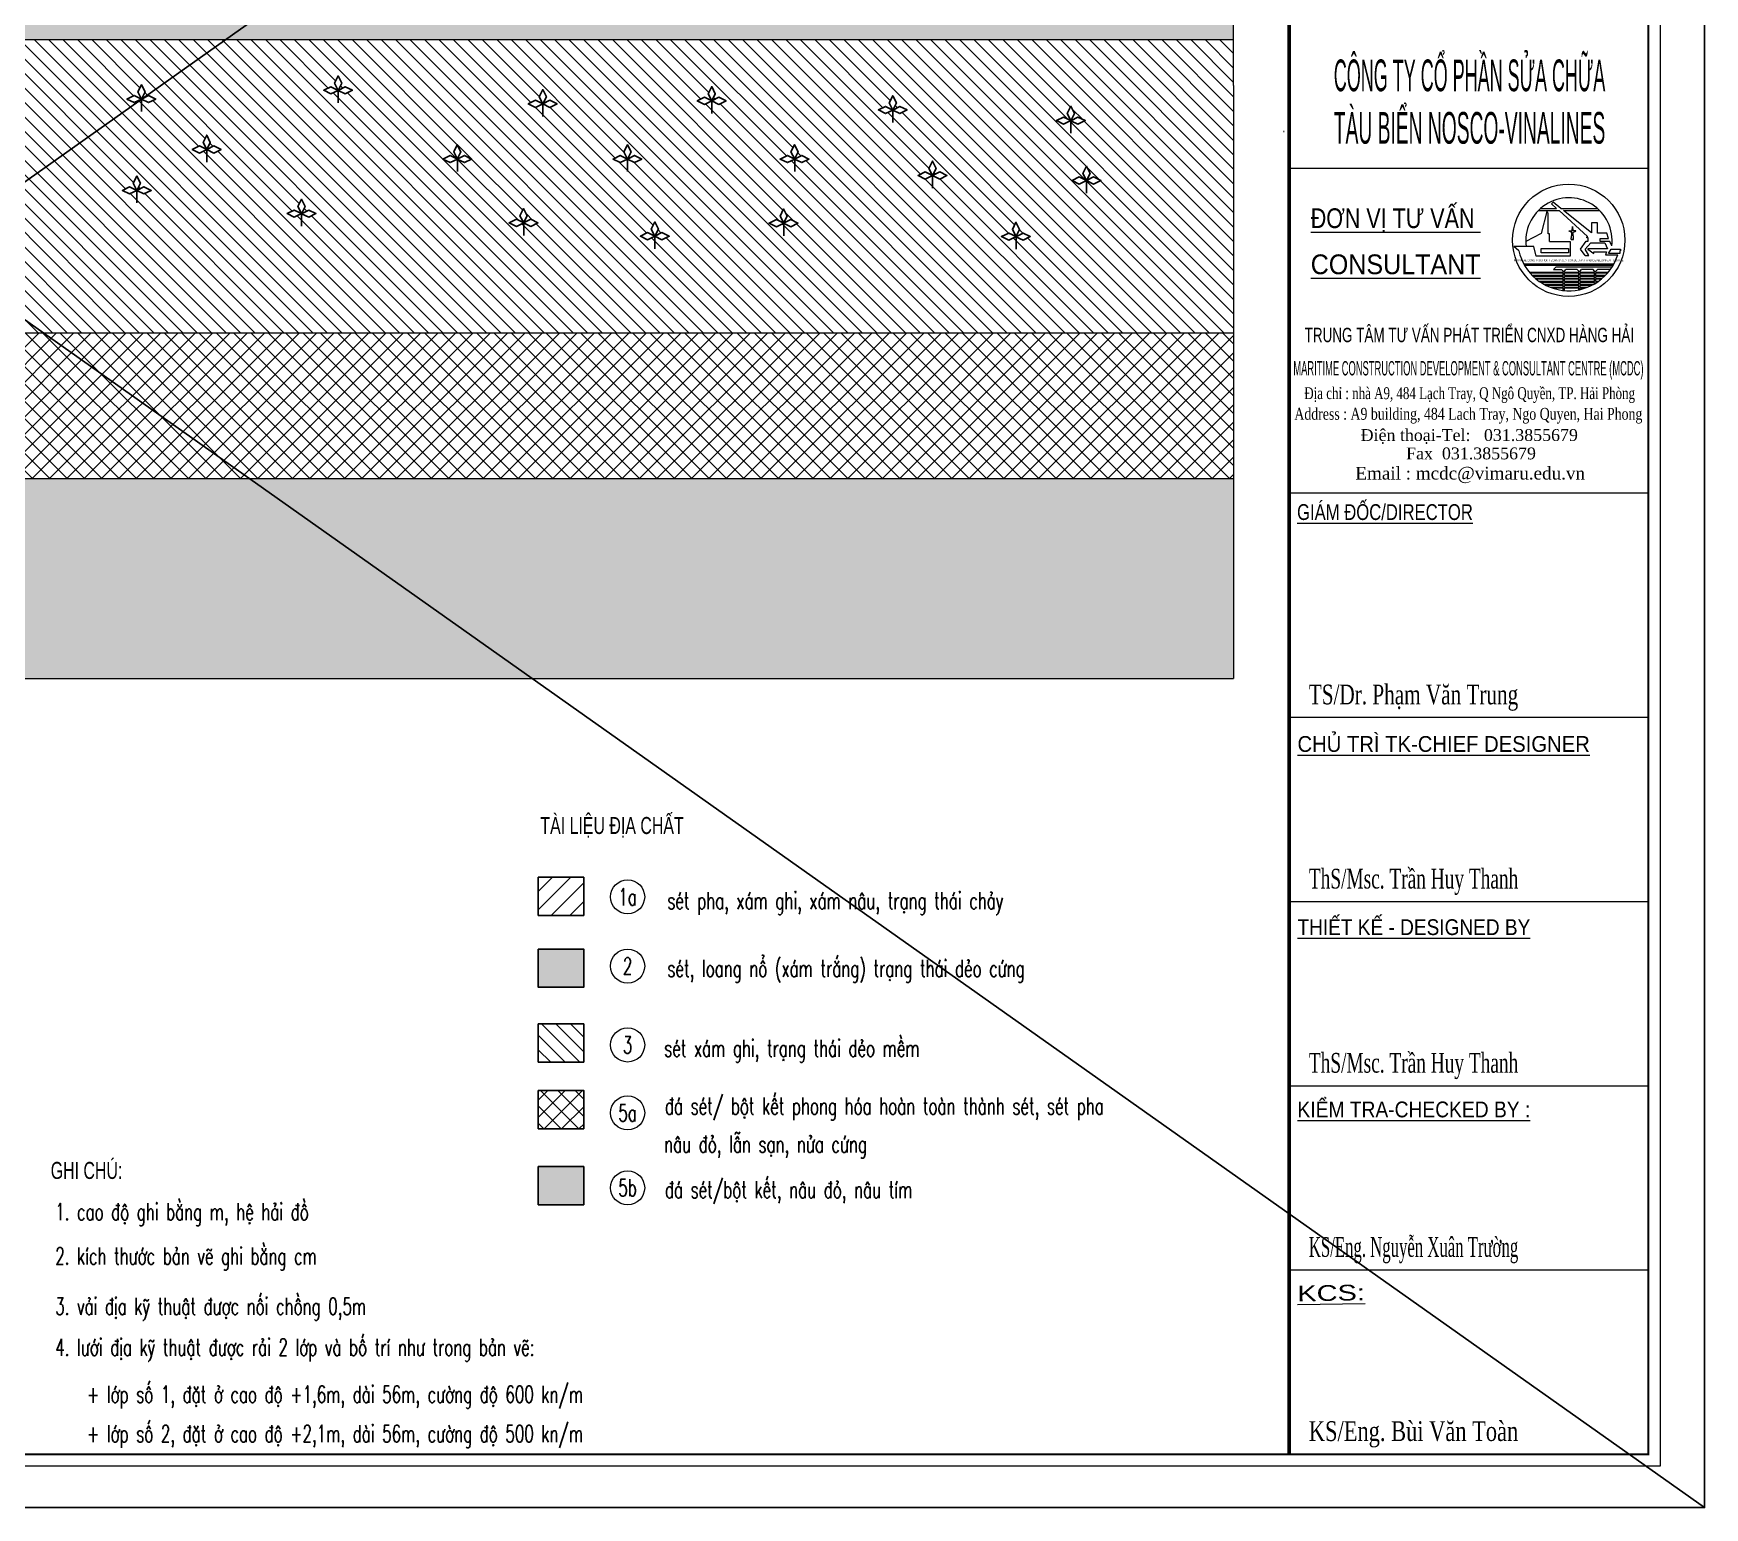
# Model space of a CAD drawing. Header units: millimetres. Extents: x -95488 to 835450, y -398213 to -214134.
# Drawn here: x 107405 to 158485, y -396635 to -351563 of the extents above; entities that cross this region are included whole.
import ezdxf
from ezdxf.enums import TextEntityAlignment as Align

# ---------------------------------------------------------------- set-up
doc = ezdxf.new("R2010")
doc.units = ezdxf.units.MM
doc.header["$MEASUREMENT"] = 0
doc.linetypes.add('HIDDEN', pattern=[0.375, 0.25, -0.125])
doc.layers.add('00 MV', color=3, linetype='Continuous', plot=False)
for name, color, linetype, lineweight in [('01 TEXT', 7, 'Continuous', 13), ('MANH1', 251, 'Continuous', 13), ('TEXT', 2, 'Continuous', 20), ('THAY', 7, 'Continuous', 25), ('THAY1', 9, 'Continuous', 20)]:
    doc.layers.add(name, color=color, linetype=linetype, lineweight=lineweight)
for name, color, linetype in [('Border', 2, 'Continuous'), ('Hatch', 250, 'Continuous'), ('Net vang', 2, 'Continuous')]:
    doc.layers.add(name, color=color, linetype=linetype)
doc.styles.add('GHI_CHU', font='VHARIAL_0.TTF', dxfattribs={"width": 0.8})
doc.styles.add('khung ban ve - kien phat', font='VHBLACK_0.TTF', dxfattribs={"width": 0.6})
doc.styles.add('phuc', font='VNTIME.TTF', dxfattribs={"width": 0.9})
doc.styles.add('TCK', font='VHAVANB_0.TTF', dxfattribs={"width": 0.85, "height": 200})
doc.styles.add('THUONG', font='vnsimli.shx', dxfattribs={"width": 0.55})

msp = doc.modelspace()

# ---------------------------------------------------------------- hatches: boundary and pattern name
at = {"layer": 'Hatch'}
h = msp.add_hatch(dxfattribs=at)
h.set_pattern_fill('ANSI33', color=256, scale=2200, style=0)
h.set_pattern_definition([(45, (145288.66, 58952.3), (-388.9087, 388.9087), []), (45, (145677.57, 58952.3), (-388.9087, 388.9087), [275, -137.5])])
h.paths.add_polyline_path([(124224.3, -380725.7), (124224.3, -379556.7), (122837.9, -379556.7), (122837.9, -380725.7)])
h.paths.add_polyline_path([(144090.8, -351752.7), (144090.8, -349152.6), (135225.5, -349152.6), (135225.5, -349156), (132351.1, -349156), (132351.1, -349152.6), (129287.9, -349152.6), (124560.7, -349152.6), (123661, -348852.6), (98854.7, -348852.6), (99269, -351752.6)])
h.paths.add_polyline_path([(98349.6, -348852.6), (97537.9, -348852.6), (97537.9, -351752.6), (98763.9, -351752.6)])
h.paths.add_polyline_path([(97037.9, -351752.6), (97037.9, -348852.6), (94037.9, -348852.6), (94037.9, -351752.6)])
h.paths.add_polyline_path([(93537.9, -348852.6), (92487.9, -348852.6), (92487.9, -351752.6), (93537.9, -351752.6)])
h.paths.add_polyline_path([(92087.9, -348852.6), (90987.9, -348852.6), (90987.9, -351752.6), (92087.9, -351752.6)])
h.paths.add_polyline_path([(89487.9, -351752.6), (90587.9, -351752.6), (90587.9, -348852.6), (89487.9, -348852.6)])
h.paths.add_polyline_path([(89087.9, -348852.6), (87987.9, -348852.6), (87987.9, -351752.6), (89087.9, -351752.6)])
h.paths.add_polyline_path([(87587.9, -351752.6), (87587.9, -348852.6), (86826.1, -348852.6), (86411.9, -351752.6)])
h.paths.add_polyline_path([(85906.8, -351752.6), (86321.1, -348852.6), (75502, -348852.6), (75502, -351752.6)])
h.paths.add_polyline_path([(75250.2, -351752.6), (75250.2, -348852.6), (57287.9, -348852.6), (57287.9, -351752.6)])
h.paths.add_polyline_path([(63756.9, -350892.6), (64242.3, -350892.6), (64242.3, -350112.6), (63756.9, -350112.6)], flags=24)
h.paths.add_polyline_path([(63894.8, -349696.1), (63860.2, -349701.4), (63825.8, -349708.3), (63791.8, -349716.6), (63758.1, -349726.4), (63725, -349737.6), (63692.3, -349750.3), (63660.2, -349764.4), (63628.8, -349779.9), (63598.1, -349796.8), (63568.2, -349815), (63539, -349834.4), (63510.8, -349855.1), (63483.5, -349877.1), (63457.1, -349900.2), (63431.8, -349924.4), (63407.6, -349949.7), (63384.5, -349976), (63362.6, -350003.4), (63341.8, -350031.6), (63322.4, -350060.7), (63304.2, -350090.7), (63287.4, -350121.4), (63271.9, -350152.8), (63257.8, -350184.9), (63245.1, -350217.5), (63233.8, -350250.7), (63224, -350284.4), (63215.7, -350318.4), (63208.8, -350352.7), (63203.5, -350387.4), (63199.7, -350422.2), (63197.4, -350457.1), (63196.6, -350492.2), (63197.4, -350527.2), (63199.7, -350562.2), (63203.5, -350597), (63208.8, -350631.6), (63215.7, -350666), (63224, -350700), (63233.8, -350733.6), (63245.1, -350766.8), (63257.8, -350799.4), (63271.9, -350831.5), (63287.4, -350862.9), (63304.2, -350893.6), (63322.4, -350923.6), (63341.8, -350952.7), (63362.6, -350981), (63384.5, -351008.3), (63407.6, -351034.6), (63431.8, -351059.9), (63457.1, -351084.2), (63483.5, -351107.3), (63510.8, -351129.2), (63539, -351149.9), (63568.2, -351169.4), (63598.1, -351187.6), (63628.8, -351204.4), (63660.2, -351219.9), (63692.3, -351234), (63725, -351246.7), (63758.1, -351258), (63791.8, -351267.8), (63825.8, -351276.1), (63860.2, -351282.9), (63894.8, -351288.3), (63929.6, -351292.1), (63964.6, -351294.4), (63999.6, -351295.1), (64034.6, -351294.4), (64069.6, -351292.1), (64104.4, -351288.3), (64139, -351282.9), (64173.4, -351276.1), (64207.4, -351267.8), (64241, -351258), (64274.2, -351246.7), (64306.9, -351234), (64338.9, -351219.9), (64370.3, -351204.4), (64401.1, -351187.6), (64431, -351169.4), (64460.1, -351149.9), (64488.4, -351129.2), (64515.7, -351107.3), (64542.1, -351084.2), (64567.4, -351059.9), (64591.6, -351034.6), (64614.7, -351008.3), (64636.6, -350981), (64657.3, -350952.7), (64676.8, -350923.6), (64695, -350893.6), (64711.8, -350862.9), (64727.3, -350831.5), (64741.4, -350799.4), (64754.1, -350766.8), (64765.4, -350733.6), (64775.2, -350700), (64783.5, -350666), (64790.3, -350631.6), (64795.7, -350597), (64799.5, -350562.2), (64801.8, -350527.2), (64802.5, -350492.2), (64801.8, -350457.1), (64799.5, -350422.2), (64795.7, -350387.4), (64790.3, -350352.7), (64783.5, -350318.4), (64775.2, -350284.4), (64765.4, -350250.7), (64754.1, -350217.5), (64741.4, -350184.9), (64727.3, -350152.8), (64711.8, -350121.4), (64695, -350090.7), (64676.8, -350060.7), (64657.3, -350031.6), (64636.6, -350003.4), (64614.7, -349976), (64591.6, -349949.7), (64567.4, -349924.4), (64542.1, -349900.2), (64515.7, -349877.1), (64488.4, -349855.1), (64460.1, -349834.4), (64431, -349815), (64401.1, -349796.8), (64370.3, -349779.9), (64338.9, -349764.4), (64306.9, -349750.3), (64274.2, -349737.6), (64241, -349726.4), (64207.4, -349716.6), (64173.4, -349708.3), (64139, -349701.4), (64104.4, -349696.1), (64069.6, -349692.3), (64034.6, -349690), (63999.6, -349689.2), (63964.6, -349690), (63929.6, -349692.3)], flags=0)
h = msp.add_hatch(dxfattribs=at)
h.set_pattern_fill('ANSI31', color=256, scale=2500, angle=90, style=0)
h.set_pattern_definition([(135, (145288.66, 58952.28), (-220.97087, -220.97087), [])])
h.paths.add_polyline_path([(124224.3, -381846.1), (122837.9, -381846.1), (122837.9, -383015.1), (124224.3, -383015.1)])
h.paths.add_polyline_path([(144090.8, -353152.6), (144090.8, -351752.7), (99269, -351752.6), (100549.6, -360717), (144090.8, -360717)])
h.paths.add_polyline_path([(123412.4, -353718.2), (123192.3, -353828.2), (122973.8, -353721.2), (122752.3, -353828), (122532.4, -353718.2), (122752.3, -353608.2), (122975.1, -353718.8), (122975.8, -353717.5), (122863.9, -353501.3), (122973.9, -353281.3), (123083.9, -353501.3), (122976.9, -353715.2), (122976.9, -353719.7), (123192.4, -353608.2)], flags=16)
h.paths.add_polyline_path([(125121.2, -355404.7), (125341.1, -355294.7), (125563.9, -355405.3), (125564.6, -355404), (125452.7, -355187.7), (125562.7, -354967.7), (125672.7, -355187.7), (125565.7, -355401.7), (125565.7, -355406.2), (125781.2, -355294.7), (126001.2, -355404.7), (125781.1, -355514.7), (125562.6, -355407.7), (125341.1, -355514.5)], flags=16)
h.paths.add_polyline_path([(122387.3, -356919.7), (122497.3, -357139.7), (122390.4, -357353.6), (122390.4, -357358.1), (122605.8, -357246.6), (122825.8, -357356.6), (122605.8, -357466.6), (122387.2, -357359.6), (122165.8, -357466.5), (121945.8, -357356.6), (122165.8, -357246.6), (122388.6, -357357.2), (122389.2, -357355.9), (122277.3, -357139.7)], flags=16)
h.paths.add_polyline_path([(120800.3, -355404.7), (120580.2, -355514.7), (120361.7, -355407.7), (120140.3, -355514.5), (119920.3, -355404.7), (120140.2, -355294.7), (120363, -355405.3), (120363.7, -355404), (120251.8, -355187.7), (120361.8, -354967.7), (120471.8, -355187.7), (120364.8, -355401.7), (120364.8, -355406.2), (120580.3, -355294.7)], flags=16)
h.paths.add_polyline_path([(126399.5, -357326.9), (126509.5, -357546.9), (126402.6, -357760.8), (126402.6, -357765.3), (126618, -357653.8), (126838, -357763.8), (126618, -357873.8), (126399.4, -357766.8), (126178, -357873.7), (125958, -357763.8), (126178, -357653.8), (126400.8, -357764.4), (126401.4, -357763.1), (126289.5, -357546.9)], flags=16)
h.paths.add_polyline_path([(127695.5, -353625.2), (127915.4, -353515.2), (128138.2, -353625.8), (128138.9, -353624.5), (128027, -353408.3), (128137, -353188.3), (128247, -353408.3), (128140.1, -353622.2), (128140.1, -353626.7), (128355.5, -353515.2), (128575.5, -353625.2), (128355.4, -353735.2), (128136.9, -353628.2), (127915.5, -353735.1)], flags=16)
h.paths.add_polyline_path([(130229.1, -355404.7), (130449.1, -355294.7), (130671.9, -355405.3), (130672.5, -355404), (130560.6, -355187.7), (130670.6, -354967.7), (130780.6, -355187.7), (130673.7, -355401.7), (130673.7, -355406.2), (130889.1, -355294.7), (131109.1, -355404.7), (130889.1, -355514.7), (130670.5, -355407.7), (130449.1, -355514.5)], flags=16)
h.paths.add_polyline_path([(129893.4, -357363.9), (130113.4, -357253.9), (130336.2, -357364.5), (130336.9, -357363.2), (130225, -357147), (130335, -356927), (130445, -357147), (130338, -357360.9), (130338, -357365.4), (130553.4, -357253.9), (130773.4, -357363.9), (130553.4, -357473.9), (130334.9, -357367), (130113.4, -357473.8)], flags=16)
h.paths.add_polyline_path([(117157.4, -353302.3), (116937.4, -353412.3), (116718.8, -353305.3), (116497.4, -353412.2), (116277.4, -353302.3), (116497.4, -353192.3), (116720.2, -353302.9), (116720.8, -353301.6), (116608.9, -353085.4), (116718.9, -352865.4), (116828.9, -353085.4), (116722, -353299.3), (116722, -353303.8), (116937.4, -353192.3)], flags=16)
h.paths.add_polyline_path([(116038.4, -357073), (115818.4, -357182.9), (115599.8, -357076), (115378.4, -357182.8), (115158.4, -357073), (115378.4, -356962.9), (115601.2, -357073.5), (115601.8, -357072.2), (115489.9, -356856), (115599.9, -356636), (115709.9, -356856), (115603, -357069.9), (115603, -357074.4), (115818.4, -356963)], flags=16)
h.paths.add_polyline_path([(133230.7, -353904.1), (133450.7, -353794.1), (133673.5, -353904.7), (133674.1, -353903.4), (133562.2, -353687.2), (133672.2, -353467.2), (133782.2, -353687.2), (133675.3, -353901.1), (133675.3, -353905.6), (133890.7, -353794.1), (134110.7, -353904.1), (133890.7, -354014.1), (133672.1, -353907.1), (133450.7, -354014)], flags=16)
h.paths.add_polyline_path([(134445.3, -355905.7), (134665.2, -355795.7), (134888, -355906.3), (134888.7, -355905), (134776.8, -355688.8), (134886.8, -355468.8), (134996.8, -355688.8), (134889.8, -355902.7), (134889.8, -355907.2), (135105.3, -355795.7), (135325.3, -355905.7), (135105.2, -356015.7), (134886.7, -355908.7), (134665.2, -356015.6)], flags=16)
h.paths.add_polyline_path([(113139.2, -355110.8), (112919.2, -355220.7), (112700.7, -355113.8), (112479.2, -355220.6), (112259.2, -355110.8), (112479.2, -355000.7), (112702, -355111.4), (112702.7, -355110), (112590.8, -354893.8), (112700.8, -354673.8), (112810.8, -354893.8), (112703.8, -355107.7), (112703.8, -355112.3), (112919.2, -355000.8)], flags=16)
h.paths.add_polyline_path([(111145.5, -353568.9), (110925.5, -353678.9), (110707, -353571.9), (110485.5, -353678.8), (110265.5, -353568.9), (110485.5, -353458.9), (110708.3, -353569.5), (110709, -353568.2), (110597.1, -353352), (110707.1, -353132), (110817.1, -353352), (110710.1, -353565.9), (110710.1, -353570.4), (110925.5, -353458.9)], flags=16)
h.paths.add_polyline_path([(111004.7, -356361.4), (110784.7, -356471.4), (110566.2, -356364.4), (110344.7, -356471.2), (110124.7, -356361.4), (110344.7, -356251.4), (110567.5, -356362), (110568.2, -356360.7), (110456.3, -356144.4), (110566.3, -355924.4), (110676.3, -356144.4), (110569.3, -356358.4), (110569.3, -356362.9), (110784.7, -356251.4)], flags=16)
h.paths.add_polyline_path([(136994.8, -357775.6), (137214.8, -357665.6), (137437.6, -357776.2), (137438.2, -357774.9), (137326.3, -357558.7), (137436.3, -357338.7), (137546.3, -357558.7), (137439.4, -357772.6), (137439.4, -357777.1), (137654.8, -357665.6), (137874.8, -357775.6), (137654.8, -357885.6), (137436.2, -357778.6), (137214.8, -357885.4)], flags=16)
h.paths.add_polyline_path([(138672.9, -354229.5), (138892.9, -354119.5), (139115.7, -354230.1), (139116.3, -354228.8), (139004.5, -354012.6), (139114.5, -353792.6), (139224.5, -354012.6), (139117.5, -354226.5), (139117.5, -354231), (139332.9, -354119.5), (139552.9, -354229.5), (139332.9, -354339.5), (139114.3, -354232.5), (138892.9, -354339.3)], flags=16)
h.paths.add_polyline_path([(139151.2, -356061.1), (139371.2, -355951.1), (139594, -356061.7), (139594.6, -356060.4), (139482.8, -355844.2), (139592.8, -355624.2), (139702.8, -355844.2), (139595.8, -356058.1), (139595.8, -356062.6), (139811.2, -355951.1), (140031.2, -356061.1), (139811.2, -356171.1), (139592.6, -356064.1), (139371.2, -356171)], flags=16)
h.paths.add_polyline_path([(106046.8, -355574.1), (105826.7, -355684.1), (105608.2, -355577.1), (105386.7, -355684), (105166.8, -355574.1), (105386.7, -355464.1), (105609.5, -355574.7), (105610.2, -355573.4), (105498.3, -355357.2), (105608.3, -355137.2), (105718.3, -355357.2), (105611.3, -355571.1), (105611.3, -355575.6), (105826.8, -355464.1)], flags=16)
h.paths.add_polyline_path([(104161.8, -353039.6), (103941.8, -353149.6), (103723.3, -353042.6), (103501.8, -353149.5), (103281.8, -353039.6), (103501.8, -352929.6), (103724.6, -353040.2), (103725.3, -353038.9), (103613.4, -352822.7), (103723.4, -352602.7), (103833.4, -352822.7), (103726.4, -353036.6), (103726.4, -353041.1), (103941.8, -352929.6)], flags=16)
h.paths.add_polyline_path([(103308.1, -356986.9), (103088.1, -357096.9), (102869.5, -356990), (102648.1, -357096.8), (102428.1, -356986.9), (102648.1, -356876.9), (102870.9, -356987.5), (102871.5, -356986.2), (102759.6, -356770), (102869.6, -356550), (102979.6, -356770), (102872.7, -356983.9), (102872.7, -356988.4), (103088.1, -356876.9)], flags=16)
h.paths.add_polyline_path([(101453.4, -355306.1), (101233.4, -355416.1), (101014.8, -355309.1), (100793.4, -355416), (100573.4, -355306.1), (100793.4, -355196.1), (101016.2, -355306.7), (101016.8, -355305.4), (100904.9, -355089.2), (101014.9, -354869.2), (101124.9, -355089.2), (101018, -355303.1), (101018, -355307.6), (101233.4, -355196.1)], flags=16)
h.paths.add_polyline_path([(98763.9, -351752.6), (97537.9, -351752.6), (97537.9, -360717), (100044.6, -360717)])
h.paths.add_polyline_path([(97037.9, -351752.6), (94037.9, -351752.6), (94037.9, -360717), (97037.9, -360717)])
h.paths.add_polyline_path([(93537.9, -353869.5), (93460.5, -353908.1), (93242, -353801.2), (93020.6, -353908), (92800.6, -353798.2), (93020.5, -353688.1), (93243.4, -353798.8), (93244, -353797.4), (93132.1, -353581.2), (93242.1, -353361.2), (93352.1, -353581.2), (93245.2, -353795.1), (93245.2, -353799.6), (93460.6, -353688.2), (93537.9, -353726.8), (93537.9, -351752.6), (92487.9, -351752.6), (92487.9, -360717), (93537.9, -360717)])
h.paths.add_polyline_path([(92087.9, -351752.6), (90987.9, -351752.6), (90987.9, -360717), (92087.9, -360717)])
h.paths.add_polyline_path([(91452.1, -355149.2), (91230.6, -355256), (91010.6, -355146.2), (91230.6, -355036.1), (91453.4, -355146.8), (91454.1, -355145.4), (91342.2, -354929.2), (91452.2, -354709.2), (91562.2, -354929.2), (91455.2, -355143.1), (91455.2, -355147.7), (91670.6, -355036.2), (91890.6, -355146.2), (91670.6, -355256.1)], flags=16)
h.paths.add_polyline_path([(90587.9, -351752.6), (89487.9, -351752.6), (89487.9, -352827.3), (89693.3, -352929.3), (89694, -352928), (89582.1, -352711.8), (89692.1, -352491.8), (89802.1, -352711.8), (89695.2, -352925.7), (89695.2, -352930.2), (89910.6, -352818.7), (90130.6, -352928.7), (89910.5, -353038.7), (89692, -352931.8), (89487.9, -353030.2), (89487.9, -360717), (90587.9, -360717)])
h.paths.add_polyline_path([(89087.9, -351752.6), (87987.9, -351752.6), (87987.9, -360717), (89087.9, -360717)])
h.paths.add_polyline_path([(87587.9, -351752.6), (86411.9, -351752.6), (85131.2, -360717), (87587.9, -360717)])
h.paths.add_polyline_path([(87090.8, -355974.9), (86869.4, -356081.7), (86649.4, -355971.9), (86869.4, -355861.8), (87092.2, -355972.5), (87092.8, -355971.1), (86980.9, -355754.9), (87090.9, -355534.9), (87200.9, -355754.9), (87094, -355968.8), (87094, -355973.4), (87309.4, -355861.9), (87529.4, -355971.9), (87309.4, -356081.8)], flags=16)
h.paths.add_polyline_path([(85725.6, -353021), (85658.2, -352988.1), (85436.8, -353094.9), (85216.8, -352985.1), (85436.7, -352875), (85659.6, -352985.7), (85660.2, -352984.3), (85548.3, -352768.1), (85658.3, -352548.1), (85763.2, -352757.8), (85906.8, -351752.6), (75502, -351752.6), (75502, -360717), (84626.2, -360717)])
h.paths.add_polyline_path([(78878.4, -356168.7), (78658.3, -356278.7), (78439.8, -356171.7), (78218.3, -356278.6), (77998.4, -356168.7), (78218.3, -356058.7), (78441.1, -356169.3), (78441.8, -356168), (78329.9, -355951.8), (78439.9, -355731.8), (78549.9, -355951.8), (78442.9, -356165.7), (78442.9, -356170.2), (78658.4, -356058.7)], flags=16)
h.paths.add_polyline_path([(82202.8, -354506.4), (81981.4, -354613.2), (81761.4, -354503.3), (81981.4, -354393.3), (82204.2, -354503.9), (82204.8, -354502.6), (82092.9, -354286.4), (82202.9, -354066.4), (82312.9, -354286.4), (82206, -354500.3), (82206, -354504.8), (82421.4, -354393.3), (82641.4, -354503.3), (82421.4, -354613.3)], flags=16)
h.paths.add_polyline_path([(77224.3, -352529.1), (77002.9, -352635.9), (76782.9, -352526), (77002.8, -352416), (77225.7, -352526.6), (77226.3, -352525.3), (77114.4, -352309.1), (77224.4, -352089.1), (77334.4, -352309.1), (77227.5, -352523), (77227.5, -352527.5), (77442.9, -352416), (77662.9, -352526), (77442.8, -352636)], flags=16)
h.paths.add_polyline_path([(70995, -356232.4), (70773.5, -356339.3), (70553.5, -356229.4), (70773.5, -356119.4), (70996.3, -356230), (70997, -356228.7), (70885.1, -356012.5), (70995.1, -355792.5), (71105.1, -356012.5), (70998.1, -356226.4), (70998.1, -356230.9), (71213.5, -356119.4), (71433.5, -356229.4), (71213.5, -356339.4)], flags=16)
h.paths.add_polyline_path([(65920.3, -354745), (65698.9, -354851.8), (65478.9, -354742), (65698.9, -354632), (65921.7, -354742.6), (65922.3, -354741.3), (65810.4, -354525.1), (65920.4, -354305.1), (66030.4, -354525.1), (65923.5, -354739), (65923.5, -354743.5), (66138.9, -354632), (66358.9, -354742), (66138.9, -354852)], flags=16)
h.paths.add_polyline_path([(68959, -352771.9), (68737.6, -352878.7), (68517.6, -352768.9), (68737.6, -352658.9), (68960.4, -352769.5), (68961, -352768.2), (68849.1, -352552), (68959.1, -352332), (69069.1, -352552), (68962.2, -352765.9), (68962.2, -352770.4), (69177.6, -352658.9), (69397.6, -352768.9), (69177.6, -352878.9)], flags=16)
h.paths.add_polyline_path([(73926.5, -354408.1), (74146.5, -354298.1), (74369.3, -354408.7), (74369.9, -354407.4), (74258, -354191.2), (74368, -353971.2), (74478, -354191.2), (74371.1, -354405.1), (74371.1, -354409.6), (74586.5, -354298.1), (74806.5, -354408.1), (74586.5, -354518.1), (74367.9, -354411.1), (74146.5, -354517.9)], flags=16)
h.paths.add_polyline_path([(62721.9, -356097.6), (62501.9, -356207.5), (62283.3, -356100.6), (62061.9, -356207.4), (61841.9, -356097.6), (62061.9, -355987.5), (62284.7, -356098.2), (62285.4, -356096.8), (62173.5, -355880.6), (62283.5, -355660.6), (62393.5, -355880.6), (62286.5, -356094.6), (62286.5, -356099.1), (62501.9, -355987.6)], flags=16)
h.paths.add_polyline_path([(61227.2, -352992.2), (61007.2, -353102.1), (60788.6, -352995.2), (60567.2, -353102), (60347.2, -352992.2), (60567.2, -352882.1), (60790, -352992.7), (60790.6, -352991.4), (60678.7, -352775.2), (60788.7, -352555.2), (60898.7, -352775.2), (60791.8, -352989.1), (60791.8, -352993.6), (61007.2, -352882.2)], flags=16)
h.paths.add_polyline_path([(99563.6, -353190.6), (99888, -354034.2), (100616.1, -353754.2), (100291.6, -352910.6)], flags=24)
h.paths.add_polyline_path([(85278.4, -355178.4), (85419.2, -354285.6), (84648.7, -354164.2), (84507.9, -355056.9)], flags=24)
h.paths.add_polyline_path([(63756.9, -355092.6), (64242.3, -355092.6), (64242.3, -354312.6), (63756.9, -354312.6)], flags=24)
h.paths.add_polyline_path([(75250.2, -351752.6), (57287.9, -351752.6), (57287.9, -360717), (75250.2, -360717)])
h.paths.add_polyline_path([(63685.1, -353953.4), (63723.9, -353938), (63763.4, -353924.7), (63803.5, -353913.5), (63844.2, -353904.4), (63885.3, -353897.4), (63926.7, -353892.5), (63968.3, -353889.8), (64010, -353889.3), (64051.7, -353890.9), (64093.2, -353894.7), (64134.5, -353900.6), (64175.4, -353908.7), (64215.8, -353918.9), (64255.6, -353931.1), (64294.8, -353945.5), (64333.1, -353961.8), (64370.6, -353980.1), (64407.1, -354000.3), (64442.4, -354022.4), (64476.6, -354046.3), (64509.5, -354071.9), (64541, -354099.2), (64571, -354128.1), (64599.5, -354158.5), (64626.4, -354190.4), (64651.6, -354223.6), (64675.1, -354258.1), (64696.7, -354293.7), (64716.4, -354330.4), (64734.2, -354368.1), (64750.1, -354406.7), (64763.9, -354446), (64775.6, -354486), (64785.3, -354526.6), (64792.8, -354567.6), (64798.2, -354608.9), (64801.5, -354650.5), (64802.5, -354692.2), (64801.5, -354733.8), (64798.2, -354775.4), (64792.8, -354816.8), (64785.3, -354857.8), (64775.6, -354898.3), (64763.9, -354938.3), (64750.1, -354977.7), (64734.2, -355016.2), (64716.4, -355053.9), (64696.7, -355090.6), (64675.1, -355126.3), (64651.6, -355160.8), (64626.4, -355194), (64599.5, -355225.8), (64571, -355256.2), (64541, -355285.1), (64509.5, -355312.5), (64476.6, -355338.1), (64442.4, -355362), (64407.1, -355384), (64370.6, -355404.3), (64333.1, -355422.6), (64294.8, -355438.9), (64255.6, -355453.2), (64215.8, -355465.5), (64175.4, -355475.7), (64134.5, -355483.7), (64093.2, -355489.7), (64051.7, -355493.4), (64010, -355495.1), (63968.3, -355494.5), (63926.7, -355491.8), (63885.3, -355487), (63844.2, -355480), (63803.5, -355470.8), (63763.4, -355459.6), (63723.9, -355446.3), (63685.1, -355431), (63647.2, -355413.7), (63610.2, -355394.4), (63574.3, -355373.2), (63539.5, -355350.2), (63506, -355325.5), (63473.8, -355299), (63443, -355270.9), (63413.7, -355241.2), (63386, -355210.1), (63359.9, -355177.5), (63335.6, -355143.7), (63313.1, -355108.6), (63292.4, -355072.4), (63273.6, -355035.2), (63256.8, -354997), (63241.9, -354958.1), (63229.2, -354918.4), (63218.5, -354878.1), (63209.9, -354837.3), (63203.4, -354796.1), (63199.1, -354754.7), (63196.9, -354713), (63196.9, -354671.3), (63199.1, -354629.7), (63203.4, -354588.2), (63209.9, -354547), (63218.5, -354506.2), (63229.2, -354466), (63241.9, -354426.3), (63256.8, -354387.3), (63273.6, -354349.2), (63292.4, -354311.9), (63313.1, -354275.7), (63335.6, -354240.7), (63359.9, -354206.8), (63386, -354174.3), (63413.7, -354143.1), (63443, -354113.4), (63473.8, -354085.3), (63506, -354058.9), (63539.5, -354034.1), (63574.3, -354011.1), (63610.2, -353989.9), (63647.2, -353970.7)])
h = msp.add_hatch(dxfattribs=at)
h.set_pattern_fill('ANSI37', color=256, scale=3000, style=0)
h.set_pattern_definition([(45, (145288.66, -93909.34), (-265.16504, 265.16504), []), (135, (145288.66, -93909.34), (-265.16504, -265.16504), [])])
h.paths.add_polyline_path([(124224.3, -383876.8), (122837.9, -383876.8), (122837.9, -385045.8), (124224.3, -385045.8)])
h.paths.add_polyline_path([(144090.8, -365175.5), (144090.8, -360717), (100549.6, -360717), (100632.5, -361297.1), (100137.5, -361367.9), (100044.6, -360717), (97537.9, -360717), (97537.9, -361552.6), (97037.9, -361552.6), (97037.9, -360717), (95737.9, -360717), (95737.9, -361552.6), (95337.9, -361552.6), (95337.9, -360717), (94037.9, -360717), (94037.9, -361552.6), (93537.9, -361552.6), (93537.9, -360717), (92487.9, -360717), (92487.9, -361552.6), (92087.9, -361552.6), (92087.9, -360717), (90987.9, -360717), (90987.9, -361552.6), (90587.9, -361552.6), (90587.9, -360717), (89487.9, -360717), (89487.9, -361552.6), (89087.9, -361552.6), (89087.9, -360717), (87987.9, -360717), (87987.9, -362152.6), (87587.9, -362152.6), (87587.9, -360717), (85131.2, -360717), (84938.3, -362067.9), (84443.3, -361997.1), (84626.2, -360717), (75502, -360717), (75502, -365175.5)])
h.paths.add_polyline_path([(75250.2, -365175.5), (75250.2, -360717), (57287.9, -360717), (57287.9, -365175.5)])
edge = h.paths.add_edge_path(flags=16)
edge.add_ellipse((63999.6, -363392.2), major_axis=(-802.9, 4.3), ratio=1, start_angle=0, end_angle=360)
h.paths.add_polyline_path([(63579.9, -363792.6), (64419.3, -363792.6), (64419.3, -363012.6), (63579.9, -363012.6)], flags=8)
h = msp.add_hatch(dxfattribs=at)
h.set_pattern_fill('DASH', color=256, scale=5000, style=0)
h.set_pattern_definition([(0, (145288.66, -93909.34), (625, 625), [625, -625])])
h.paths.add_polyline_path([(124224.3, -386200.5), (122837.9, -386200.5), (122837.9, -387369.5), (124224.3, -387369.5)])
h.paths.add_polyline_path([(75250.2, -365175.5), (57287.9, -365175.5), (57287.9, -371288.6), (75250.2, -371288.6)])
edge = h.paths.add_edge_path(flags=16)
edge.add_ellipse((63999.6, -368590.6), major_axis=(-802.9, 4.3), ratio=1, start_angle=0, end_angle=360)
h.paths.add_polyline_path([(144090.8, -371288.6), (144090.8, -365175.5), (75502, -365175.5), (75502, -371288.6)])
h.paths.add_polyline_path([(63596, -368991), (64403.2, -368991), (64403.2, -368211), (63596, -368211)], flags=8)
h = msp.add_hatch(dxfattribs=at)
h.set_pattern_fill('ANSI31', color=256, scale=3200, style=0)
h.paths.add_polyline_path([(124224.3, -377362.6), (122837.9, -377362.6), (122837.9, -378531.6), (124224.3, -378531.6)])

# ---------------------------------------------------------------- linework, layer by layer
at = {"color": 7}
for points in [[(116718.9, -353305.4), (116937.4, -353412.3), (117157.4, -353302.3), (116937.4, -353192.3), (116718.9, -353305.4), (116828.9, -353085.4), (116718.9, -352865.4), (116608.9, -353085.4), (116722, -353303.8), (116497.4, -353192.3), (116277.4, -353302.3), (116497.4, -353412.2), (116722, -353303.8), (116722, -353687.2)], [(110707.1, -353572), (110925.5, -353678.9), (111145.5, -353568.9), (110925.5, -353458.9), (110707.1, -353572), (110817.1, -353352), (110707.1, -353132), (110597.1, -353352), (110710.1, -353570.4), (110485.5, -353458.9), (110265.5, -353568.9), (110485.5, -353678.8), (110710.1, -353570.4), (110710.1, -353953.9)], [(122973.9, -353721.3), (123192.3, -353828.2), (123412.4, -353718.2), (123192.4, -353608.2), (122973.9, -353721.3), (123083.9, -353501.3), (122973.9, -353281.3), (122863.9, -353501.3), (122976.9, -353719.7), (122752.3, -353608.2), (122532.4, -353718.2), (122752.3, -353828), (122976.9, -353719.7), (122976.9, -354103.1)], [(128137, -353628.3), (128355.4, -353735.2), (128575.5, -353625.2), (128355.5, -353515.2), (128137, -353628.3), (128247, -353408.3), (128137, -353188.3), (128027, -353408.3), (128140.1, -353626.7), (127915.4, -353515.2), (127695.5, -353625.2), (127915.5, -353735.1), (128140.1, -353626.7), (128140.1, -354010.1)], [(133672.2, -353907.2), (133890.7, -354014.1), (134110.7, -353904.1), (133890.7, -353794.1), (133672.2, -353907.2), (133782.2, -353687.2), (133672.2, -353467.2), (133562.2, -353687.2), (133675.3, -353905.6), (133450.7, -353794.1), (133230.7, -353904.1), (133450.7, -354014), (133675.3, -353905.6), (133675.3, -354289)], [(139114.5, -354232.6), (139332.9, -354339.5), (139552.9, -354229.5), (139332.9, -354119.5), (139114.5, -354232.6), (139224.5, -354012.6), (139114.5, -353792.6), (139004.5, -354012.6), (139117.5, -354231), (138892.9, -354119.5), (138672.9, -354229.5), (138892.9, -354339.3), (139117.5, -354231), (139117.5, -354614.4)], [(112700.8, -355113.8), (112919.2, -355220.7), (113139.2, -355110.8), (112919.2, -355000.8), (112700.8, -355113.8), (112810.8, -354893.8), (112700.8, -354673.8), (112590.8, -354893.8), (112703.8, -355112.3), (112479.2, -355000.7), (112259.2, -355110.8), (112479.2, -355220.6), (112703.8, -355112.3), (112703.8, -355495.7)], [(120361.8, -355407.7), (120580.2, -355514.7), (120800.3, -355404.7), (120580.3, -355294.7), (120361.8, -355407.7), (120471.8, -355187.7), (120361.8, -354967.7), (120251.8, -355187.7), (120364.8, -355406.2), (120140.2, -355294.7), (119920.3, -355404.7), (120140.3, -355514.5), (120364.8, -355406.2), (120364.8, -355789.6)], [(125562.7, -355407.7), (125781.1, -355514.7), (126001.2, -355404.7), (125781.2, -355294.7), (125562.7, -355407.7), (125672.7, -355187.7), (125562.7, -354967.7), (125452.7, -355187.7), (125565.7, -355406.2), (125341.1, -355294.7), (125121.2, -355404.7), (125341.1, -355514.5), (125565.7, -355406.2), (125565.7, -355789.6)], [(130670.6, -355407.7), (130889.1, -355514.7), (131109.1, -355404.7), (130889.1, -355294.7), (130670.6, -355407.7), (130780.6, -355187.7), (130670.6, -354967.7), (130560.6, -355187.7), (130673.7, -355406.2), (130449.1, -355294.7), (130229.1, -355404.7), (130449.1, -355514.5), (130673.7, -355406.2), (130673.7, -355789.6)], [(134886.8, -355908.8), (135105.2, -356015.7), (135325.3, -355905.7), (135105.3, -355795.7), (134886.8, -355908.8), (134996.8, -355688.8), (134886.8, -355468.8), (134776.8, -355688.8), (134889.8, -355907.2), (134665.2, -355795.7), (134445.3, -355905.7), (134665.2, -356015.6), (134889.8, -355907.2), (134889.8, -356290.6)], [(110566.3, -356364.4), (110784.7, -356471.4), (111004.7, -356361.4), (110784.7, -356251.4), (110566.3, -356364.4), (110676.3, -356144.4), (110566.3, -355924.4), (110456.3, -356144.4), (110569.3, -356362.9), (110344.7, -356251.4), (110124.7, -356361.4), (110344.7, -356471.2), (110569.3, -356362.9), (110569.3, -356746.3)], [(139592.8, -356064.2), (139811.2, -356171.1), (140031.2, -356061.1), (139811.2, -355951.1), (139592.8, -356064.2), (139702.8, -355844.2), (139592.8, -355624.2), (139482.8, -355844.2), (139595.8, -356062.6), (139371.2, -355951.1), (139151.2, -356061.1), (139371.2, -356171), (139595.8, -356062.6), (139595.8, -356446)], [(115599.9, -357076), (115818.4, -357182.9), (116038.4, -357073), (115818.4, -356963), (115599.9, -357076), (115709.9, -356856), (115599.9, -356636), (115489.9, -356856), (115603, -357074.4), (115378.4, -356962.9), (115158.4, -357073), (115378.4, -357182.8), (115603, -357074.4), (115603, -357457.9)], [(122387.3, -357359.7), (122605.8, -357466.6), (122825.8, -357356.6), (122605.8, -357246.6), (122387.3, -357359.7), (122497.3, -357139.7), (122387.3, -356919.7), (122277.3, -357139.7), (122390.4, -357358.1), (122165.8, -357246.6), (121945.8, -357356.6), (122165.8, -357466.5), (122390.4, -357358.1), (122390.4, -357741.5)], [(130335, -357367), (130553.4, -357473.9), (130773.4, -357363.9), (130553.4, -357253.9), (130335, -357367), (130445, -357147), (130335, -356927), (130225, -357147), (130338, -357365.4), (130113.4, -357253.9), (129893.4, -357363.9), (130113.4, -357473.8), (130338, -357365.4), (130338, -357748.9)], [(126399.5, -357766.9), (126618, -357873.8), (126838, -357763.8), (126618, -357653.8), (126399.5, -357766.9), (126509.5, -357546.9), (126399.5, -357326.9), (126289.5, -357546.9), (126402.6, -357765.3), (126178, -357653.8), (125958, -357763.8), (126178, -357873.7), (126402.6, -357765.3), (126402.6, -358148.8)], [(137436.3, -357778.7), (137654.8, -357885.6), (137874.8, -357775.6), (137654.8, -357665.6), (137436.3, -357778.7), (137546.3, -357558.7), (137436.3, -357338.7), (137326.3, -357558.7), (137439.4, -357777.1), (137214.8, -357665.6), (136994.8, -357775.6), (137214.8, -357885.4), (137439.4, -357777.1), (137439.4, -358160.5)]]:
    msp.add_lwpolyline(points, dxfattribs=at)
at = {"color": 4}
msp.add_open_spline([(145609.5, -354567.2), (145619.3, -354567.2), (145629, -354567.2), (145638.8, -354567.2)], degree=3, dxfattribs=at)
at = {"layer": '00 MV', "color": 3, "linetype": 'HIDDEN', "ltscale": 0.1}
msp.add_lwpolyline([(49800.3, -396634.9), (158484.8, -396634.9), (158484.8, -319787.2), (49800.3, -319787.2)], close=True, dxfattribs=at)
at = {"layer": '01 TEXT', "color": 7}
for p, q in [((156764.2, -355694.4), (145784.8, -355694.4)), ((156764.2, -365617.4), (145784.8, -365617.4)), ((156764.1, -372483.8), (145783.6, -372483.8)), ((156764.1, -378114.5), (145783.6, -378114.5)), ((156764.1, -383745.3), (145783.6, -383745.3)), ((156764.1, -389376), (145783.6, -389376))]:
    msp.add_line(p, q, dxfattribs=at)
at = {"layer": '01 TEXT', "linetype": 'Continuous'}
msp.add_lwpolyline([(54788.5, -395371.5), (54788.5, -320998.9), (157130.2, -320998.9), (157130.2, -395371.5)], close=True, dxfattribs=at)
at = {"layer": '01 TEXT', "color": 4, "const_width": 64.7}
msp.add_lwpolyline([(55154.4, -395005.6), (55154.4, -321364.9), (156764.2, -321364.9), (156764.2, -395005.6)], close=True, dxfattribs=at)
at = {"layer": '01 TEXT', "color": 7, "const_width": 109.8}
msp.add_lwpolyline([(145784.8, -321364.9), (145784.8, -395005.6)], dxfattribs=at)
at = {"layer": 'Border'}
for p, q in [((49800.3, -319787.2), (158484.8, -396634.9)), ((49800.3, -396634.9), (158484.8, -319787.2))]:
    msp.add_line(p, q, dxfattribs=at)
at = {"layer": 'MANH1'}
for p, q in [((144090.8, -353152.6), (144090.8, -349152.6)), ((144090.8, -353152.6), (144090.8, -371288.6)), ((75502, -365175.5), (144090.8, -365175.5)), ((75502, -371288.6), (144090.8, -371288.6))]:
    msp.add_line(p, q, dxfattribs=at)
at = {"layer": 'MANH1', "color": 7}
for p, q in [((75502, -351752.6), (144090.8, -351752.7)), ((75502, -360717), (144090.8, -360717))]:
    msp.add_line(p, q, dxfattribs=at)
at = {"layer": 'Net vang'}
msp.add_lwpolyline([(49800.3, -319787.2), (158484.8, -319787.2), (158484.8, -396634.9), (49800.3, -396634.9)], close=True, dxfattribs=at)
at = {"layer": 'TEXT'}
for centre in [(125567.1, -377962.1), (125567.1, -380079.3), (125567.1, -382490.4), (125567.1, -384567.8), (125567.1, -386858.6)]:
    msp.add_circle(centre, 521.3, dxfattribs=at)
at = {"layer": 'THAY'}
for points in [[(122837.9, -377362.6), (124224.3, -377362.6), (124224.3, -378531.6), (122837.9, -378531.6)], [(122837.9, -379556.7), (124224.3, -379556.7), (124224.3, -380725.7), (122837.9, -380725.7)], [(122837.9, -381846.1), (124224.3, -381846.1), (124224.3, -383015.1), (122837.9, -383015.1)], [(122837.9, -383882.8), (124224.3, -383882.8), (124224.3, -385051.8), (122837.9, -385051.8)], [(122837.9, -386206.5), (124224.3, -386206.5), (124224.3, -387375.4), (122837.9, -387375.4)]]:
    msp.add_lwpolyline(points, close=True, dxfattribs=at)
at = {"layer": 'THAY1', "color": 0, "ltscale": 3}
for p, q in [((153401, -356981.6), (154037.5, -356981.6)), ((153473.3, -356913.7), (153962.9, -356913.7)), ((153666.6, -357013), (153490.7, -357683.8)), ((153704.1, -357061.4), (153666.6, -357013)), ((153853.5, -356721.3), (153808.7, -356773.4)), ((153962.9, -356913.7), (153808.7, -356773.4)), ((154093, -356913.7), (153853.5, -356721.3)), ((154905.1, -357771.4), (154037.5, -356981.6)), ((154093, -356913.7), (155206.1, -356913.7)), ((154177.5, -356981.6), (155278.3, -356981.6)), ((155023.5, -357661.2), (154177.5, -356981.6)), ((153704.1, -357688.4), (153704.1, -357061.4)), ((154438.5, -357601.6), (154445.9, -357462.2)), ((154445.9, -357462.2), (154453.4, -357601.6)), ((155208.6, -357357.3), (155023.5, -357357.3)), ((155023.5, -357357.3), (155023.5, -357661.2)), ((155208.6, -357668.5), (155208.6, -357357.3)), ((153490.7, -357683.8), (153022.9, -357920.4)), ((153742.8, -357688.4), (153704.1, -357688.4)), ((153742.8, -357927.7), (153742.8, -357688.4)), ((153742.8, -357927.7), (154379.4, -357927.7)), ((154341.9, -357608.8), (154341.9, -357601.6)), ((154341.9, -357601.6), (154438.5, -357601.6)), ((154431, -357653.5), (154341.9, -357608.8)), ((154379.4, -357927.7), (154379.4, -358372.3)), ((154408.7, -357868.2), (154408.7, -357808.7)), ((154408.7, -357808.7), (154416.4, -357808.7)), ((154482.3, -357868.2), (154408.7, -357868.2)), ((154409.5, -357868.2), (154483.1, -357868.2)), ((154416.4, -357808.7), (154416.4, -357749.5)), ((154416.4, -357749.5), (154423.9, -357749.5)), ((154423.9, -357749.5), (154423.9, -357683)), ((154423.9, -357683), (154431, -357683)), ((154431, -357683), (154431, -357653.5)), ((154550, -357601.6), (154453.4, -357601.6)), ((154460.8, -357653.5), (154550, -357608.8)), ((154460.8, -357683), (154460.8, -357653.5)), ((154467.9, -357683), (154460.8, -357683)), ((154467.9, -357749.5), (154467.9, -357683)), ((154475.5, -357749.5), (154467.9, -357749.5)), ((154475.5, -357808.7), (154475.5, -357749.5)), ((154483.1, -357808.7), (154475.5, -357808.7)), ((154483.1, -357868.2), (154483.1, -357808.7)), ((154550, -357608.8), (154550, -357601.6)), ((154690.7, -358164.2), (154868, -357919.5)), ((154838.3, -358163.9), (155008.6, -357964.2)), ((154868, -357919.5), (154927.1, -357919.5)), ((154882.9, -357816.2), (154882.9, -357779.1)), ((154882.9, -357779.1), (154905.1, -357779.1)), ((154927.1, -357816.2), (154882.9, -357816.2)), ((154905.1, -357779.1), (154905.1, -357771.4)), ((154927.1, -357919.5), (154927.1, -357816.2)), ((155008.6, -357964.2), (155438, -357964.2)), ((155497.5, -357668.5), (155208.6, -357668.5)), ((155298.1, -357927.5), (155298.1, -357830.9)), ((155298.1, -357830.9), (155549.2, -357830.9)), ((155594, -357927.5), (155298.1, -357927.5)), ((155438, -357964.2), (155519.8, -358148.9)), ((155549.2, -357830.9), (155497.5, -357668.5)), ((155649.1, -358060.7), (155594, -357927.5)), ((153268, -358082.8), (152653.7, -358082.9)), ((152807.1, -358206.7), (152653.7, -358082.9)), ((153341.8, -358372.3), (153268, -358082.8)), ((154379.4, -358372.3), (153341.8, -358372.3)), ((153490.3, -358274.8), (153490.3, -358141.2)), ((153490.3, -358141.2), (154327.2, -358141.2)), ((154327.2, -358274.8), (153490.3, -358274.8)), ((154327.2, -358141.2), (154327.2, -358274.8)), ((154831, -358356.1), (154690.7, -358164.2)), ((154831, -358356.1), (154949.5, -358356.1)), ((154949.5, -358356.1), (154838.3, -358163.9)), ((155519.8, -358148.9), (154919.8, -358148.7)), ((154919.8, -358148.7), (154919.8, -358156.4)), ((154919.8, -358156.4), (155105, -358289.5)), ((155105, -358289.5), (155105, -358237.7)), ((155105, -358237.7), (155483, -358237.7)), ((155483, -358237.7), (155453.3, -358333.9)), ((155453.3, -358333.9), (155830.7, -358333.9)), ((155549.1, -358289.9), (155631.3, -358163.7)), ((155890.9, -358289.9), (155549.1, -358289.9)), ((155631.3, -358163.7), (155919.8, -358163.7)), ((155919.8, -358215.7), (155889.9, -358215.7)), ((155889.9, -358215.7), (155889.9, -358289.9)), ((155919.8, -358163.7), (155919.8, -358215.7)), ((155707.7, -358621.8), (152964.1, -358621.8)), ((152977.8, -358646.1), (155694, -358646.1)), ((154157.6, -358874.5), (153137.7, -358874.5)), ((154157.6, -358896), (153156.2, -358896)), ((154157.6, -358969.9), (153225.1, -358969.9)), ((154157.6, -358969.9), (153225.1, -358969.9)), ((154157.6, -358992.4), (153247.9, -358992.4)), ((154157.6, -359059.1), (153321.6, -359059.1)), ((154157.6, -359080.9), (153347.8, -359080.9)), ((153934.7, -358711.3), (153868.2, -358777.7)), ((153868.2, -358777.7), (154112.8, -358777.7)), ((155654.4, -358711.3), (153934.7, -358711.3)), ((154112.8, -358777.7), (154157.6, -358829.9)), ((154157.6, -358874.5), (154157.6, -358829.9)), ((154157.6, -358969.9), (154157.6, -358896)), ((154157.6, -359059.1), (154157.6, -358992.4)), ((154157.6, -359149.2), (154157.6, -359080.9)), ((154201.2, -358829.2), (154246, -358777.5)), ((154201.2, -358874.5), (154201.2, -358829.2)), ((154638.5, -358874.5), (154201.2, -358874.5)), ((154201.2, -358969.9), (154201.2, -358896)), ((154638.5, -358896), (154201.2, -358896)), ((154638.5, -358969.9), (154201.2, -358969.9)), ((154638.5, -358969.9), (154201.2, -358969.9)), ((154201.2, -359059.1), (154201.2, -358992.4)), ((154638.5, -358992.4), (154201.2, -358992.4)), ((154638.5, -359059.1), (154201.2, -359059.1)), ((154201.2, -359149.2), (154201.2, -359080.9)), ((154638.5, -359080.9), (154201.2, -359080.9)), ((154594, -358777.5), (154246, -358777.5)), ((154638.5, -358829.2), (154594, -358777.5)), ((154638.5, -358874.5), (154638.5, -358829.2)), ((154638.5, -358969.9), (154638.5, -358896)), ((154638.5, -359059.1), (154638.5, -358992.4)), ((154638.5, -359149.2), (154638.5, -359080.9)), ((154682.7, -358829.4), (154727.4, -358777.5)), ((154682.7, -358874.5), (154682.7, -358829.4)), ((155120.1, -358874.5), (154682.7, -358874.5)), ((154682.7, -358969.9), (154682.7, -358896)), ((155120.1, -358896), (154682.7, -358896)), ((155446.7, -358969.9), (154682.7, -358969.9)), ((155120.1, -358969.9), (154682.7, -358969.9)), ((154682.7, -359059.1), (154682.7, -358992.4)), ((155120.1, -358992.4), (154682.7, -358992.4)), ((155120.1, -359059.1), (154682.7, -359059.1)), ((154682.7, -359149.2), (154682.7, -359080.9)), ((155120.1, -359080.9), (154682.7, -359080.9)), ((155075.7, -358777.5), (154727.4, -358777.5)), ((155120.1, -358829.3), (155075.7, -358777.5)), ((155120.1, -358874.5), (155120.1, -358829.3)), ((155120.1, -358969.9), (155120.1, -358896)), ((155120.1, -359059.1), (155120.1, -358992.4)), ((155120.1, -359149.2), (155120.1, -359080.9)), ((155163.9, -358828.8), (155208.6, -358777.5)), ((155163.9, -358874.5), (155163.9, -358828.8)), ((155534.1, -358874.5), (155163.9, -358874.5)), ((155163.9, -358969.9), (155163.9, -358896)), ((155515.6, -358896), (155163.9, -358896)), ((155163.9, -359059.1), (155163.9, -358992.4)), ((155423.9, -358992.4), (155163.9, -358992.4)), ((155350.3, -359059.1), (155163.9, -359059.1)), ((155163.9, -359149.2), (155163.9, -359080.9)), ((155324.1, -359080.9), (155163.9, -359080.9)), ((155609.5, -358777.5), (155208.6, -358777.5)), ((154157.6, -359149.2), (153438.2, -359149.2)), ((154157.6, -359176.1), (153478, -359176.1)), ((154157.6, -359176.1), (153478, -359176.1)), ((154157.6, -359236.7), (153578.8, -359236.7)), ((154157.6, -359267.1), (153636.5, -359267.1)), ((154157.6, -359333.6), (153789.9, -359333.6)), ((154157.6, -359333.6), (153789.9, -359333.6)), ((154157.6, -359355.8), (153853.7, -359355.8)), ((154157.6, -359236.7), (154157.6, -359176.1)), ((154157.6, -359333.6), (154157.6, -359267.1)), ((154157.6, -359421.7), (154157.6, -359355.8)), ((154638.5, -359149.2), (154201.2, -359149.2)), ((154201.2, -359236.7), (154201.2, -359176.1)), ((154638.5, -359176.1), (154201.2, -359176.1)), ((154638.5, -359176.1), (154201.2, -359176.1)), ((154638.5, -359236.7), (154201.2, -359236.7)), ((154201.2, -359333.6), (154201.2, -359267.1)), ((154638.5, -359267.1), (154201.2, -359267.1)), ((154638.5, -359333.6), (154201.2, -359333.6)), ((154638.5, -359333.6), (154201.2, -359333.6)), ((154201.2, -359426.1), (154201.2, -359355.8)), ((154638.5, -359355.8), (154201.2, -359355.8)), ((154638.5, -359236.7), (154638.5, -359176.1)), ((154638.5, -359333.6), (154638.5, -359267.1)), ((154638.5, -359402.4), (154638.5, -359355.8)), ((155120.1, -359149.2), (154682.7, -359149.2)), ((154682.7, -359236.7), (154682.7, -359176.1)), ((155120.1, -359176.1), (154682.7, -359176.1)), ((155120.1, -359176.1), (154682.7, -359176.1)), ((155093.1, -359236.7), (154682.7, -359236.7)), ((154682.7, -359333.6), (154682.7, -359267.1)), ((155035.3, -359267.1), (154682.7, -359267.1)), ((154882, -359333.6), (154682.7, -359333.6)), ((154682.7, -359394.7), (154682.7, -359355.8)), ((154818.2, -359355.8), (154682.7, -359355.8)), ((155120.1, -359221.5), (155120.1, -359176.1)), ((155233.6, -359149.2), (155163.9, -359149.2)), ((155163.9, -359195.2), (155163.9, -359176.1)), ((155193.9, -359176.1), (155163.9, -359176.1))]:
    msp.add_line(p, q, dxfattribs=at)
msp.add_circle((154332.2, -357887.3), 1717.2, dxfattribs=at)
for centre, radius, start, end in [((154339.7, -357907.4), 1318.4, 353.31994, 187.649), ((154335.9, -357865.4), 1566.5, 192.58371, 342.59802)]:
    msp.add_arc(centre, radius, start, end, dxfattribs=at)

# ---------------------------------------------------------------- texts
at = {"layer": '01 TEXT'}
for s, height, style, width, p, p2 in [('C¤NG TY Cæ PHÇN SöA CH÷A', 970.299, 'khung ban ve - kien phat', 0.368944, (147152.1, -353331.3), (155450.2, -353331.3)), ('TµU BIÓN NOSCO-VINALINES', 970.299, 'khung ban ve - kien phat', 0.390833, (147152.1, -354935.8), (155450.2, -354935.8)), ('%%U®¬n vÞ t\xad vÊn ', 603.585, 'khung ban ve - kien phat', 0.700383, (146446.6, -357515), (151636.3, -357515)), ('%%Uconsultant', 603.585, 'khung ban ve - kien phat', 0.817065, (146446.6, -358924.5), (151636.3, -358924.5)), ('trung t©m t\xad vÊn ph¸t triÓn cnxd hµng h¶i', 439.869, 'khung ban ve - kien phat', 0.59758, (146260, -361003.4), (156330.2, -361003.4)), ('MARITIME CONSTRUCTION DEVELOPMENT & CONSULTANT CENTRE (MCDC)', 439.869, 'khung ban ve - kien phat', 0.423497, (145915.4, -362020.5), (156618.9, -362020.5)), ('§Þa chØ : nhµ A9, 484 L¹ch Tray, Q Ng« QuyÒn, TP. H¶i Phßng', 362.245, 'phuc', 0.742182, (146251, -362743.5), (156359.7, -362743.5)), ('Address : A9 building, 484 Lach Tray, Ngo Quyen, Hai Phong', 362.245, 'phuc', 0.792147, (145945.4, -363374.5), (156583.9, -363374.5)), ('%%Ugi¸m ®èc/director', 483.043, 'khung ban ve - kien phat', 0.69313, (146028.8, -366439.9), (151402, -366439.9)), ('TS/Dr. Ph¹m V¨n Trung', 603.585, 'phuc', 0.736481, (146388.7, -372076.7), (152789.4, -372076.7)), ('%%Uchñ tr× tk-chief designer', 483.086, 'khung ban ve - kien phat', 0.853952, (146041.7, -373529.4), (154976.8, -373529.4)), ('ThS/Msc. TrÇn Huy Thanh', 603.585, 'phuc', 0.670654, (146389.8, -377707.5), (152790.5, -377707.5)), ('%%UthiÕt kÕ - designed by', 483.086, 'khung ban ve - kien phat', 0.79244, (146042.4, -379130.4), (153158.1, -379130.4)), ('ThS/Msc. TrÇn Huy Thanh', 603.585, 'phuc', 0.670654, (146389.8, -383338.2), (152790.5, -383338.2)), ('%%UkiÓm tra-checked by :', 483.086, 'khung ban ve - kien phat', 0.792516, (146041.2, -384703.1), (153157.3, -384703.1)), ('KS/Eng. NguyÔn Xu©n Tr\xadêng', 603.585, 'phuc', 0.581481, (146388.7, -388969), (152789.4, -388969)), ('KS/Eng. Bïi V¨n Toµn', 603.585, 'phuc', 0.782376, (146388.7, -394598.6), (152789.4, -394598.6))]:
    msp.add_text(s, height=height, dxfattribs=dict(at, style=style, width=width)).set_placement(p, p2, align=Align.FIT)
at = {"layer": '01 TEXT', "style": 'phuc'}
for s, height, p in [('§iÖn tho¹i-Tel:   031.3855679', 362.245, (151293.1, -364024)), ('Fax  031.3855679', 362.245, (151346.5, -364586)), ('Email : mcdc@vimaru.edu.vn', 386.434, (151320.8, -365203.2))]:
    msp.add_text(s, height=height, dxfattribs=at).set_placement(p, align=Align.CENTER)
at = {"layer": '01 TEXT', "style": 'khung ban ve - kien phat', "width": 1.184713}
msp.add_text('%%Ukcs:', height=483.09, rotation=1.06517, dxfattribs=at).set_placement((146041.2, -390333.9), (148106.5, -390295.5), align=Align.FIT)
at = {"layer": 'TEXT', "style": 'TCK', "width": 0.7}
for s, p in [('tµi liÖu ®Þa chÊt', (125090.9, -375780.3)), ('ghi chó:', (109028.7, -386326.8))]:
    msp.add_text(s, height=520, dxfattribs=at).set_placement(p, align=Align.MIDDLE_CENTER)
at = {"layer": 'TEXT', "style": 'THUONG', "width": 0.65}
for s, p in [('1a', (125567.1, -377962.1)), ('2', (125567.1, -380079.3)), ('3', (125567.1, -382490.4)), ('5a', (125567.1, -384567.8)), ('5b', (125567.1, -386858.6))]:
    msp.add_text(s, height=520, dxfattribs=at).set_placement(p, align=Align.MIDDLE)
for s, p in [('sÐt pha, x¸m ghi, x¸m n©u, tr¹ng th¸i ch¶y', (126782.3, -378337.2)), ('sÐt, loang næ (x¸m tr¾ng) tr¹ng th¸i dÎo cøng', (126783, -380410.6)), ('sÐt x¸m ghi, tr¹ng th¸i dÎo mÒm', (126685.1, -382848.9)), ('®¸ sÐt/ bét kÕt phong hãa hoµn toµn thµnh sÐt, sÐt pha', (126710.3, -384617.5)), ('n©u ®á, lÉn s¹n, nöa cøng', (126685.1, -385780.8)), ('®¸ sÐt/bét kÕt, n©u ®á, n©u tÝm', (126710.3, -387173.6)), ('1. cao ®é ghi b»ng m, hÖ h¶i ®å', (108073.1, -387848.7)), ('2. kÝch th\xadíc b¶n vÏ ghi b»ng cm', (108073.1, -389203.7)), ('3. v¶i ®Þa kü thuËt ®\xadîc nèi chång 0,5m', (108073.1, -390740.6)), ('4. l\xadíi ®Þa kü thuËt ®\xadîc r¶i 2 líp vµ bè trÝ nh\xad trong b¶n vÏ:', (108073.1, -391990.9)), ('+ líp sè 1, ®Æt ë cao ®é +1,6m, dµi 56m, c\xadêng ®é 600 kn/m', (109040.3, -393430.4)), ('+ líp sè 2, ®Æt ë cao ®é +2,1m, dµi 56m, c\xadêng ®é 500 kn/m', (109040.3, -394634.2))]:
    msp.add_text(s, height=520, dxfattribs=at).set_placement(p)
at = {"layer": 'THAY1', "color": 0, "ltscale": 3, "style": 'GHI_CHU', "width": 0.7}
msp.add_text('maritime construction TECHNONOLY consultant AND DEVELOPMENT centRE', height=65.204, dxfattribs=at).set_placement((154333.4, -358532), align=Align.CENTER)

doc.saveas('drawing.dxf')
